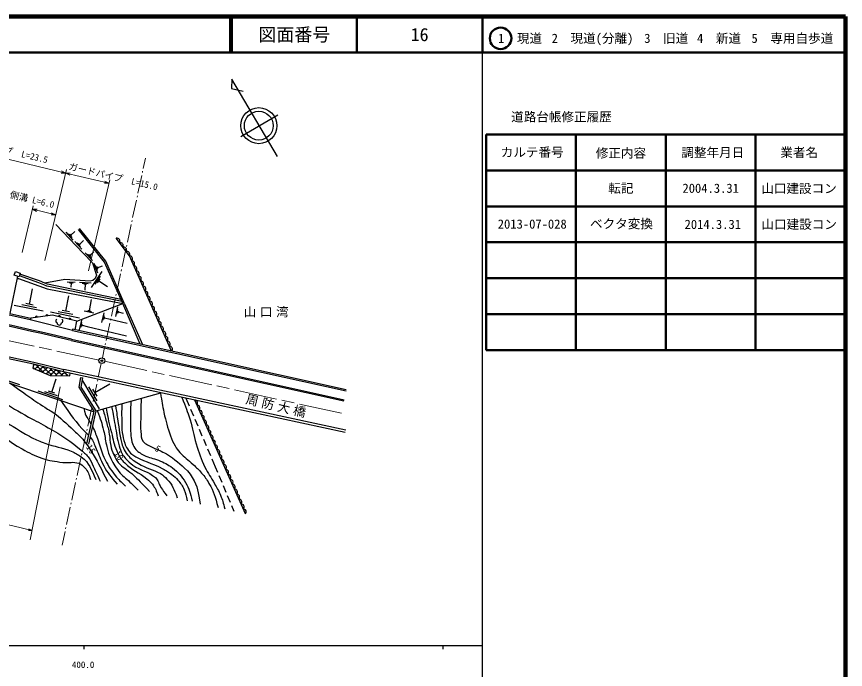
# Model space of a CAD drawing. Units: millimetres, scale not verified. Extents: x 40000 to 680000, y 20000 to 380000.
# Drawn here: x 449323 to 680000, y 198357 to 380000 of the extents above; entities that cross this region are included whole.
import ezdxf
from ezdxf.enums import TextEntityAlignment as Align

# ---------------------------------------------------------------- set-up
doc = ezdxf.new("R2010")
doc.units = ezdxf.units.MM
doc.header["$LTSCALE"] = 1000
doc.header["$PDMODE"] = 32
doc.header["$PDSIZE"] = 500
doc.linetypes.add('CHAIN', pattern=[18.5, 12, -1.5, 3.5, -1.5])
for name, color, linetype, lineweight in [('M-BGD', 7, 'Continuous', 25), ('M-BMK', 2, 'CHAIN', 13), ('M-BMK-HTXT', 7, 'Continuous', 13), ('M-BMK-SRVR', 3, 'Continuous', 25), ('M-STR-HTXT', 7, 'Continuous', 13), ('M-STR-STR1', 1, 'Continuous', 25), ('M-TTL', 2, 'Continuous', 140), ('M-TTL-BAND', 7, 'Continuous', 25), ('M-TTL-FRAM', 2, 'Continuous', 50), ('M-TTL-LINE', 7, 'Continuous', 50)]:
    doc.layers.add(name, color=color, linetype=linetype, lineweight=lineweight)
doc.layers.add('M-OTRS', color=6, linetype='Continuous')
doc.layers.add('M-TTL-TXT', color=7, linetype='Continuous')
doc.styles.add('ＭＳ ゴシック', font='')
doc.styles.get('ＭＳ ゴシック').set_extended_font_data('MS Gothic')

msp = doc.modelspace()

# ---------------------------------------------------------------- linework, layer by layer
at = {"layer": 'M-BGD'}
for p, q in [((509254, 362623), (509144, 360026)), ((521895, 341054), (509254, 362623)), ((509144, 360026), (512398, 359212)), ((511706, 346612), (522034, 352622)), ((465114, 317821), (463116, 319975)), ((464758, 318493), (463759, 319570)), ((464652, 318895), (464153, 319434)), ((464402, 319165), (465551, 320230)), ((467502, 315286), (465504, 317440)), ((467146, 315958), (466147, 317035)), ((467039, 316360), (466540, 316899)), ((466790, 316630), (467938, 317695)), ((470427, 312138), (468429, 314292)), ((470071, 312810), (469072, 313887)), ((469965, 313212), (469466, 313751)), ((469715, 313481), (470864, 314547)), ((471981, 308588), (470871, 311308)), ((471885, 309342), (471330, 310702)), ((471927, 309756), (471650, 310436)), ((471788, 310096), (473239, 310688)), ((455511, 305959), (450103, 307904)), ((455680, 306430), (450256, 308374)), ((470182, 304628), (473134, 309097)), ((471218, 305548), (472694, 307783)), ((471885, 305910), (472623, 307028)), ((456953, 305373), (455511, 305959)), ((457153, 305831), (455680, 306430)), ((463439, 306224), (465628, 306072)), ((463976, 306040), (465070, 305964)), ((464239, 305875), (464787, 305837)), ((464513, 305856), (464431, 304689)), ((466805, 306145), (470071, 305917)), ((467606, 305870), (469239, 305756)), ((467999, 305624), (468816, 305567)), ((468408, 305596), (468286, 303854)), ((472254, 306469), (474637, 304894)), ((452920, 299924), (453781, 304231)), ((457835, 304256), (478939, 300130)), ((463045, 298011), (463906, 302318)), ((453930, 299722), (451911, 300125)), ((466096, 295237), (478939, 300130)), ((469573, 298122), (470185, 301259)), ((483748, 288861), (478939, 300130)), ((479295, 300288), (484389, 288719)), ((456743, 298040), (448667, 299654)), ((454831, 298982), (450793, 299789)), ((466868, 296127), (458792, 297741)), ((464956, 297069), (460918, 297876)), ((464054, 297809), (462035, 298213)), ((470865, 297493), (468140, 298025)), ((470219, 297808), (468857, 298074)), ((469914, 298056), (469233, 298189)), ((473094, 294864), (473690, 297576)), ((476922, 296539), (477518, 299251)), ((477252, 297177), (477550, 298533)), ((477507, 297477), (477656, 298155)), ((477582, 297816), (479028, 297498)), ((466872, 292844), (467468, 295556)), ((473424, 295502), (473722, 296858)), ((473679, 295802), (473828, 296480)), ((473754, 296141), (480115, 294743)), ((467201, 293482), (467499, 294838)), ((467457, 293781), (467606, 294459)), ((467531, 294120), (468978, 293802)), ((468978, 293802), (479916, 291200)), ((464493, 289900), (540396, 273079)), ((464577, 290257), (540467, 273401)), ((454024, 283259), (436851, 286933)), ((454024, 283259), (453839, 282142)), ((462340, 281183), (454024, 283259)), ((450204, 277494), (442936, 279968)), ((459101, 275493), (460356, 279177)), ((464118, 280037), (464264, 280768)), ((467249, 279613), (467795, 279527)), ((472400, 270881), (467807, 278636)), ((471769, 273126), (469472, 277003)), ((471137, 275371), (475273, 277820)), ((462242, 273396), (455334, 275748)), ((460672, 274444), (457218, 275620)), ((459965, 275199), (458238, 275787)), ((471711, 274402), (470563, 276340)), ((471507, 270301), (489500, 275335)), ((496414, 273846), (497355, 271655)), ((513032, 241633), (498893, 273312)), ((497750, 270737), (498539, 268899)), ((498934, 267980), (499724, 266143)), ((500118, 265224), (500908, 263386)), ((501303, 262468), (502092, 260630)), ((502487, 259711), (503277, 257874)), ((503671, 256955), (504613, 254765)), ((504613, 254765), (505265, 253202)), ((505651, 252279), (506421, 250433)), ((506807, 249511), (507577, 247665)), ((507963, 246742), (508733, 244897)), ((509119, 243974), (509771, 242411))]:
    msp.add_line(p, q, dxfattribs=at)
for points in [[(460220, 322185), (467836, 314183), (470468, 311481), (471591, 308077)], [(478939, 300130), (473808, 311712), (466543, 320778)], [(479295, 300288), (474143, 311916), (466847, 321021)], [(492468, 286933), (480729, 313442), (477079, 318320)], [(449584, 307768), (447427, 297361), (453286, 296091), (453143, 295597)], [(449457, 307155), (449818, 307087), (457835, 304256)], [(469801, 306427), (462747, 306883), (457153, 305831)], [(471591, 308077), (471170, 307129), (470538, 306603), (469801, 306427)], [(478675, 300726), (457743, 305027), (456953, 305373)], [(478427, 301287), (457895, 305506), (457153, 305831)], [(462445, 281672), (454137, 283746), (436955, 287422), (425673, 289809), (408488, 293174), (393849, 295864)], [(464854, 292680), (453143, 295597), (446896, 297047)], [(465624, 292868), (466096, 295237), (459311, 296922), (453286, 296091)], [(453839, 282142), (458674, 280177), (464118, 280037)], [(438954, 279462), (441222, 279205), (445796, 278572), (466032, 271683), (470884, 270051)], [(468859, 261151), (470926, 270235), (466703, 276852), (467249, 279613)], [(469403, 261054), (471507, 270301), (467280, 276924), (467795, 279527)]]:
    msp.add_lwpolyline(points, dxfattribs=at)
msp.add_lwpolyline([(448978, 309034), (450328, 308595), (450014, 307628), (448664, 308067)], close=True, dxfattribs=at)
for radius in [5016, 4013]:
    msp.add_circle((516734, 349648), radius, dxfattribs=at)
for centre, radius, start, end in [((477271, 317513), 830, 330.23046, 103.37732), ((478183, 316293), 830, 330.23046, 103.37732), ((479096, 315074), 830, 330.23046, 103.37732), ((480008, 313854), 830, 330.23046, 103.37732), ((480734, 312610), 832, 317.40764, 90.36376), ((481352, 311215), 832, 317.40764, 90.36376), ((481970, 309820), 832, 317.40764, 90.36376), ((482587, 308424), 832, 317.40764, 90.36376), ((161761, -1010758), 1335424, 76.89749, 80.78492), ((161761, -1010758), 1335791, 76.89749, 80.78492), ((483205, 307029), 832, 317.40764, 90.36376), ((483823, 305634), 832, 317.40764, 90.36376), ((484441, 304239), 832, 317.40764, 90.36376), ((485059, 302844), 832, 317.40764, 90.36376), ((485677, 301448), 832, 317.40764, 90.36376), ((486295, 300053), 832, 317.40764, 90.36376), ((486912, 298658), 832, 317.40764, 90.36376), ((487530, 297263), 832, 317.40764, 90.36376), ((454820, 296248), 354, 16.64696, 179.05214), ((454820, 296248), 283, 18.871, 176.8281), ((454820, 296248), 212, 22.61732, 173.08177), ((454820, 296248), 142, 30.32905, 165.37004), ((454820, 296248), 100, 40.64672, 155.05238), ((457792, 296657), 354, 16.64696, 179.05214), ((457792, 296657), 283, 18.871, 176.8281), ((457792, 296657), 212, 22.61732, 173.08177), ((457792, 296657), 142, 30.32905, 165.37004), ((457792, 296657), 100, 40.64672, 155.05238), ((460754, 295303), 536, 116.08703, 255.33416), ((461235, 296388), 354, 354.85418, 157.25936), ((461235, 296388), 283, 357.07822, 155.03532), ((461235, 296388), 212, 0.82455, 151.28899), ((461235, 296388), 142, 8.53627, 143.57726), ((461235, 296388), 100, 18.85394, 133.2596), ((461682, 295303), 536, 284.66584, 63.91297), ((464146, 295665), 354, 354.85418, 157.25936), ((464146, 295665), 283, 357.07822, 155.03532), ((464146, 295665), 212, 0.82455, 151.28899), ((464146, 295665), 142, 8.53627, 143.57726), ((464146, 295665), 100, 18.85394, 133.2596), ((488148, 295868), 832, 317.40764, 90.36376), ((488766, 294472), 832, 317.40764, 90.36376), ((461218, 294785), 600, 180, 360), ((489384, 293077), 832, 317.40764, 90.36376), ((490002, 291682), 832, 317.40764, 90.36376), ((490619, 290287), 832, 317.40764, 90.36376), ((491237, 288892), 832, 317.40764, 90.36376), ((491855, 287496), 832, 317.40764, 90.36376), ((453656, 281655), 752, 21.66838, 72.89117), ((454424, 282335), 752, 2.47265, 127.10405), ((453692, 283055), 752, 2.47265, 7.76592), ((455191, 283016), 752, 169.54413, 174.57292), ((455155, 281616), 752, 2.47265, 158.53364), ((455923, 282297), 752, 126.92358, 174.57292), ((455887, 280897), 752, 8.42794, 127.33334), ((456655, 281578), 752, 2.47265, 174.57292), ((455923, 282297), 752, 2.47265, 25.0372), ((457387, 280859), 752, 2.47265, 169.13331), ((457423, 282258), 752, 154.63059, 174.57292), ((458154, 281539), 752, 103.22652, 174.57292), ((458886, 280820), 752, 2.47265, 174.57292), ((458154, 281539), 752, 2.47265, 48.73426), ((459654, 281500), 752, 138.86682, 174.57292), ((460386, 280781), 752, 2.47265, 174.57292), ((459654, 281500), 752, 2.47265, 13.09396), ((461153, 281462), 752, 164.69322, 174.57292), ((458118, 280139), 752, 2.47265, 138.94473), ((459618, 280101), 752, 2.47265, 174.57292), ((461117, 280062), 752, 2.47265, 174.57292), ((461885, 280743), 752, 120.3607, 174.57292), ((462617, 280023), 752, 2.47265, 174.57292), ((461885, 280743), 752, 2.47265, 22.26819), ((463385, 280704), 752, 159.75917, 174.57292), ((464116, 279985), 752, 143.81459, 174.57292), ((498909, 272493), 819, 316.96503, 91.14164), ((499524, 271116), 819, 316.96503, 91.14164), ((500139, 269739), 819, 316.96503, 91.14164), ((500753, 268361), 819, 316.96503, 91.14164), ((501368, 266984), 819, 316.96503, 91.14164), ((501983, 265607), 819, 316.96503, 91.14164), ((502598, 264229), 819, 316.96503, 91.14164), ((503212, 262852), 819, 316.96503, 91.14164), ((503827, 261475), 819, 316.96503, 91.14164), ((504442, 260097), 819, 316.96503, 91.14164), ((505057, 258720), 819, 316.96503, 91.14164), ((505671, 257343), 819, 316.96503, 91.14164), ((506286, 255965), 819, 316.96503, 91.14164), ((506901, 254588), 819, 316.96503, 91.14164), ((507516, 253211), 819, 316.96503, 91.14164), ((508131, 251833), 819, 316.96503, 91.14164), ((508745, 250456), 819, 316.96503, 91.14164), ((509360, 249079), 819, 316.96503, 91.14164), ((509975, 247701), 819, 316.96503, 91.14164), ((510590, 246324), 819, 316.96503, 91.14164), ((511204, 244947), 819, 316.96503, 91.14164), ((511819, 243569), 819, 316.96503, 91.14164), ((512434, 242192), 819, 316.96503, 91.14164)]:
    msp.add_arc(centre, radius, start, end, dxfattribs=at)
for points, knots in [([(413551, 280325), (414317, 279708), (414559, 279540), (415232, 279076), (416491, 278207), (417300, 277885), (418635, 277138), (421200, 275701), (422542, 274701), (425229, 273509), (426628, 272889), (427461, 272660), (428863, 272048), (433693, 269940), (436375, 268673), (440972, 266096), (444991, 263842), (446848, 261925), (450876, 259687), (452946, 258537), (454153, 257951), (456380, 257147), (458555, 256361), (459891, 256282), (462180, 255952), (463934, 255698), (465039, 256298), (466709, 255708), (467464, 255441), (467761, 255013), (468318, 254438), (469294, 253427), (469430, 252685), (469926, 251220)], [0, 0, 0, 0, 1, 1, 1, 2, 2, 2, 3, 3, 3, 4, 4, 4, 5, 5, 5, 6, 6, 6, 7, 7, 7, 8, 8, 8, 9, 9, 9, 10, 10, 10, 11, 11, 11, 11]), ([(422320, 279805), (423087, 279106), (423361, 278867), (424122, 278398), (424947, 277890), (425487, 277746), (426383, 277377), (428249, 276609), (429378, 276396), (431234, 275604), (433439, 274664), (434694, 274170), (436822, 273064), (441895, 270428), (444357, 268289), (449268, 265360), (450909, 264380), (451797, 263771), (453501, 262904), (454914, 262186), (455731, 261822), (457226, 261296), (460050, 260302), (461758, 260118), (464553, 259043), (465705, 258600), (466305, 258214), (467302, 257486), (469657, 255765), (470050, 254111), (471366, 251220)], [0, 0, 0, 0, 1, 1, 1, 2, 2, 2, 3, 3, 3, 4, 4, 4, 5, 5, 5, 6, 6, 6, 7, 7, 7, 8, 8, 8, 9, 9, 9, 10, 10, 10, 10]), ([(430595, 280793), (434214, 279073), (435189, 278558), (438092, 277044), (443925, 273999), (446895, 271759), (452654, 268577), (454791, 267396), (456042, 266831), (458158, 265614), (462054, 263372), (464191, 261976), (467640, 259094), (468538, 258344), (469039, 257877), (469672, 256893), (470304, 255911), (470479, 255259), (470977, 254202), (471614, 252850), (471805, 252406), (472551, 250712)], [0, 0, 0, 0, 1, 1, 1, 2, 2, 2, 3, 3, 3, 4, 4, 4, 5, 5, 5, 6, 6, 6, 7, 7, 7, 7]), ([(447533, 277981), (452505, 274467), (453785, 273463), (457956, 270814), (458397, 270534), (458657, 270395), (459089, 270101), (461745, 268292), (462973, 266926), (465354, 264767), (466480, 263746), (467106, 263154), (468064, 261973), (469190, 260584), (469655, 259679), (470604, 258163), (472354, 255367), (472812, 254293), (474583, 250712)], [0, 0, 0, 0, 1, 1, 1, 2, 2, 2, 3, 3, 3, 4, 4, 4, 5, 5, 5, 6, 6, 6, 6]), ([(489380, 275301), (489741, 272714), (489866, 271959), (490331, 269847), (490901, 267261), (491286, 265816), (492194, 263328), (492604, 262201), (492864, 261572), (493464, 260534), (493891, 259795), (494152, 259380), (494734, 258756), (496074, 257316), (497029, 256719), (498459, 255369), (499411, 254470), (499991, 254004), (500830, 252998), (501711, 251941), (502147, 251296), (502862, 250120), (504314, 247732), (504498, 246537), (505402, 243431)], [0, 0, 0, 0, 1, 1, 1, 2, 2, 2, 3, 3, 3, 4, 4, 4, 5, 5, 5, 6, 6, 6, 7, 7, 7, 8, 8, 8, 8]), ([(461544, 273234), (464720, 268853), (465521, 267401), (468656, 264174), (468931, 263891), (469165, 263702), (469392, 263490)], [0, 0, 0, 0, 1, 1, 1, 2, 2, 2, 2]), ([(478594, 272284), (478568, 269835), (478546, 269183), (478606, 267197), (478641, 266049), (478548, 265393), (478732, 264259), (478921, 263087), (479016, 262416), (479409, 261296), (479639, 260640), (479799, 260275), (480171, 259687), (480572, 259053), (480823, 258673), (481441, 258248), (484488, 256152), (486733, 255932), (489992, 254184), (491027, 253629), (491605, 253295), (492532, 252575), (493235, 252029), (493645, 251725), (494226, 251051), (495040, 250105), (495418, 249484), (495919, 248342), (496415, 247210), (496512, 246687), (496766, 245294)], [0, 0, 0, 0, 1, 1, 1, 2, 2, 2, 3, 3, 3, 4, 4, 4, 5, 5, 5, 6, 6, 6, 7, 7, 7, 8, 8, 8, 9, 9, 9, 10, 10, 10, 10]), ([(481108, 272987), (481021, 270269), (480981, 269541), (481009, 267332), (481026, 265999), (480998, 265249), (481102, 263920), (481170, 263053), (481199, 262555), (481441, 261719), (481651, 260993), (481746, 260543), (482203, 259941), (482973, 258927), (483677, 258580), (484782, 257946), (486225, 257117), (487293, 257244), (488807, 256554), (490383, 255837), (491346, 255515), (492702, 254438), (494370, 253111), (495248, 252202), (496342, 250374), (497444, 248534), (497669, 247542), (498205, 245209)], [0, 0, 0, 0, 1, 1, 1, 2, 2, 2, 3, 3, 3, 4, 4, 4, 5, 5, 5, 6, 6, 6, 7, 7, 7, 8, 8, 8, 9, 9, 9, 9]), ([(483981, 273742), (483905, 270989), (483875, 270272), (483871, 268047), (483869, 266667), (483737, 265884), (483896, 264513), (484022, 263429), (483934, 262687), (484574, 261804), (485305, 260793), (486196, 260723), (487283, 260110), (488687, 259318), (489629, 259167), (491008, 258332), (493523, 256811), (494719, 255614), (496850, 253591), (497503, 252972), (497722, 252488), (498205, 251728), (499816, 249194), (499786, 247699), (500406, 244362)], [0, 0, 0, 0, 1, 1, 1, 2, 2, 2, 3, 3, 3, 4, 4, 4, 5, 5, 5, 6, 6, 6, 7, 7, 7, 8, 8, 8, 8]), ([(495285, 274089), (496476, 271158), (496821, 270300), (497601, 267803), (498403, 265234), (498486, 263690), (499306, 261126), (500134, 258535), (500610, 257073), (501761, 254607), (502620, 252767), (503413, 251902), (504386, 250120), (505080, 248847), (505524, 248157), (506079, 246818), (506676, 245378), (506814, 244798), (507264, 243008)], [0, 0, 0, 0, 1, 1, 1, 2, 2, 2, 3, 3, 3, 4, 4, 4, 5, 5, 5, 6, 6, 6, 6]), ([(468064, 271032), (468154, 270338), (468207, 270086), (468402, 269508), (468667, 268723), (469012, 268368), (469418, 267646), (469666, 267205), (469879, 266896), (470089, 266557)], [0, 0, 0, 0, 1, 1, 1, 2, 2, 2, 3, 3, 3, 3]), ([(471789, 270355), (472716, 267788), (473027, 267031), (473556, 264827), (473922, 263296), (473958, 262402), (474329, 260872), (474637, 259601), (474721, 258847), (475260, 257655), (476055, 255898), (476591, 254923), (477800, 253422), (478844, 252126), (479693, 251645), (480885, 250483), (481770, 249620), (482051, 249342), (483134, 248257)], [0, 0, 0, 0, 1, 1, 1, 2, 2, 2, 3, 3, 3, 4, 4, 4, 5, 5, 5, 6, 6, 6, 6]), ([(473319, 270808), (473828, 269089), (473965, 268631), (474329, 267222), (474667, 265913), (474897, 265187), (475131, 263855), (475345, 262633), (475255, 261916), (475514, 260703), (475739, 259650), (475902, 259053), (476361, 258078), (476772, 257206), (477014, 256703), (477631, 255962), (478847, 254500), (479940, 254097), (481356, 252829), (483412, 250988), (484047, 250269), (486352, 247834)], [0, 0, 0, 0, 1, 1, 1, 2, 2, 2, 3, 3, 3, 4, 4, 4, 5, 5, 5, 6, 6, 6, 7, 7, 7, 7]), ([(474236, 271064), (474861, 267816), (475016, 266903), (475707, 264281), (476236, 262272), (476317, 261056), (477208, 259179), (477884, 257754), (478248, 256861), (479409, 255792), (481590, 253785), (483279, 253246), (485590, 251390), (486246, 250862), (486583, 250519), (487114, 249866), (488000, 248775), (488157, 248140), (488722, 246648)], [0, 0, 0, 0, 1, 1, 1, 2, 2, 2, 3, 3, 3, 4, 4, 4, 5, 5, 5, 6, 6, 6, 6]), ([(475786, 271498), (476231, 268990), (476346, 268348), (476729, 266333), (477161, 264064), (477250, 262754), (477885, 260534), (478133, 259666), (478301, 259179), (478722, 258381), (479021, 257815), (479255, 257530), (479674, 257046), (480373, 256237), (480822, 255818), (481695, 255200), (483978, 253583), (485873, 253591), (487960, 251728), (488866, 250920), (488830, 250042), (489484, 249019), (490098, 248061), (490341, 247738), (491178, 246648)], [0, 0, 0, 0, 1, 1, 1, 2, 2, 2, 3, 3, 3, 4, 4, 4, 5, 5, 5, 6, 6, 6, 7, 7, 7, 8, 8, 8, 8]), ([(476859, 271798), (477233, 269348), (477328, 268732), (477620, 266765), (477825, 265390), (477869, 264607), (478139, 263243), (478399, 261928), (478520, 261163), (479070, 259941), (479417, 259170), (479620, 258719), (480171, 258078), (481167, 256919), (481909, 256412), (483219, 255623), (485488, 254256), (487095, 254135), (489400, 252829), (490195, 252378), (490533, 251954), (491178, 251305), (492804, 249665), (493050, 248538), (494056, 246140)], [0, 0, 0, 0, 1, 1, 1, 2, 2, 2, 3, 3, 3, 4, 4, 4, 5, 5, 5, 6, 6, 6, 7, 7, 7, 8, 8, 8, 8]), ([(470492, 265838), (470501, 265820), (470510, 265802), (470519, 265783), (471207, 264373), (471481, 263530), (472026, 262059), (472695, 260252), (472815, 259137), (473652, 257401), (474663, 255301), (475297, 254116), (476784, 252321), (477814, 251078), (478258, 250616), (479663, 249358)], [0, 0, 0, 0, 1, 1, 1, 2, 2, 2, 3, 3, 3, 4, 4, 4, 5, 5, 5, 5]), ([(469847, 263006), (469873, 262973), (469900, 262939), (469926, 262904), (470749, 261820), (470881, 261007), (471452, 259771), (472302, 257930), (472586, 256805), (473567, 255030), (474771, 252854), (475435, 252116), (477292, 249866)], [0, 0, 0, 0, 1, 1, 1, 2, 2, 2, 3, 3, 3, 4, 4, 4, 4])]:
    msp.add_open_spline(points, degree=3, knots=knots, dxfattribs=at)
at = {"layer": 'M-BMK'}
for p, q in [((472271, 284428), (441838, 290943)), ((473835, 284089), (541103, 269333))]:
    msp.add_line(p, q, dxfattribs=at)
at = {"layer": 'M-BMK-HTXT'}
for p, q in [((484579, 337745), (485193, 340592)), ((484327, 336572), (484411, 336963)), ((483105, 330902), (484158, 335790)), ((482852, 329729), (482936, 330120)), ((481630, 324059), (482683, 328947)), ((481377, 322886), (481461, 323277)), ((480155, 317216), (481209, 322104)), ((479902, 316043), (479987, 316434)), ((478681, 310373), (479734, 315261)), ((478428, 309200), (478512, 309591)), ((477206, 303530), (478259, 308418)), ((476953, 302357), (477037, 302748)), ((475731, 296687), (476785, 301575)), ((475478, 295514), (475563, 295905)), ((474257, 289844), (475310, 294732)), ((474004, 288671), (474088, 289062)), ((473222, 285042), (473835, 287889)), ((472071, 279704), (472885, 283478)), ((470597, 272861), (471650, 277749)), ((471818, 278531), (471903, 278922)), ((469122, 266018), (470175, 270906)), ((470344, 271688), (470428, 272079)), ((467647, 259175), (468700, 264063)), ((468869, 264845), (468953, 265236)), ((467394, 258002), (467479, 258393)), ((466172, 252332), (467226, 257220)), ((465920, 251159), (466004, 251550)), ((464698, 245489), (465751, 250377)), ((464445, 244316), (464529, 244707)), ((463223, 238646), (464276, 243534)), ((462970, 237473), (463055, 237864)), ((461988, 232917), (462802, 236691))]:
    msp.add_line(p, q, dxfattribs=at)
at = {"layer": 'M-BMK-SRVR'}
msp.add_circle((473053, 284260), 800, dxfattribs=at)
at = {"layer": 'M-OTRS'}
msp.add_point((473053, 284260), dxfattribs=at)
at = {"layer": 'M-STR-HTXT'}
for p, q in [((440078, 341916), (462993, 336475)), ((457217, 312151), (463224, 337448)), ((462993, 336475), (461849, 337068)), ((462993, 336475), (461704, 336460)), ((462993, 336475), (464281, 336492)), ((462993, 336475), (475045, 333627)), ((462993, 336475), (464137, 335883)), ((469296, 309297), (475275, 334600)), ((475045, 333627), (473756, 333611)), ((475045, 333627), (473900, 334219)), ((450880, 314402), (453980, 327365)), ((453748, 326392), (455036, 326405)), ((453748, 326392), (460231, 324842)), ((453748, 326392), (454891, 325798)), ((460231, 324842), (459088, 325437)), ((460231, 324842), (458942, 324829)), ((461460, 276957), (453140, 234457)), ((453631, 236968), (452600, 236965)), ((453631, 236968), (452720, 237450))]:
    msp.add_line(p, q, dxfattribs=at)
msp.add_arc((289034, -430089), 687064, 76.13909, 105.54286, dxfattribs=at)
at = {"layer": 'M-STR-STR1'}
for p, q in [((464930, 293022), (464854, 292680)), ((541083, 276185), (464930, 293022)), ((464854, 292680), (541007, 275843)), ((462340, 281183), (462503, 281940)), ((462503, 281940), (540931, 265052)), ((540768, 264295), (462340, 281183))]:
    msp.add_line(p, q, dxfattribs=at)
at = {"layer": 'M-TTL'}
for p, q in [((680000, 380000), (40000, 380000)), ((680000, 20000), (680000, 380000))]:
    msp.add_line(p, q, dxfattribs=at)
at = {"layer": 'M-TTL-BAND'}
for p, q in [((579000, 20000), (579000, 370000)), ((40000, 205000), (579000, 205000)), ((468000, 205000), (468000, 204000)), ((568000, 205000), (568000, 204000))]:
    msp.add_line(p, q, dxfattribs=at)
at = {"layer": 'M-TTL-FRAM'}
for p, q in [((580000, 347197), (580000, 287197)), ((580000, 347197), (680000, 347197)), ((580000, 287197), (680000, 287197))]:
    msp.add_line(p, q, dxfattribs=at)
at = {"layer": 'M-TTL-LINE'}
for p, q in [((508747, 380000), (508747, 370000)), ((509247, 380000), (509247, 370000)), ((543997, 380000), (543997, 370000)), ((579000, 380000), (579000, 370000)), ((40000, 370000), (680000, 370000)), ((605000, 347197), (605000, 287197)), ((630000, 347197), (630000, 287197)), ((655000, 347197), (655000, 287197)), ((580000, 337197), (680000, 337197)), ((580000, 327197), (680000, 327197)), ((580000, 317197), (680000, 317197)), ((580000, 307197), (680000, 307197)), ((580000, 297197), (680000, 297197))]:
    msp.add_line(p, q, dxfattribs=at)
msp.add_circle((584031, 373958), 3000, dxfattribs=at)

# ---------------------------------------------------------------- texts
at = {"layer": 'M-BGD', "style": 'ＭＳ ゴシック'}
for s, rotation, p in [('15', 303.447, (468098, 259885)), ('5', 328.103, (487316, 258872)), ('10', 303.447, (475915, 258102))]:
    msp.add_text(s, height=1833, rotation=rotation, dxfattribs=at).set_placement(p, align=Align.BOTTOM_LEFT)
at = {"layer": 'M-BGD', "insert": (519285, 296273), "char_height": 2566, "attachment_point": 8, "style": 'ＭＳ ゴシック'}
msp.add_mtext('\\T1.29;山口湾', dxfattribs=at)
at = {"layer": 'M-BGD', "insert": (521630, 270061), "char_height": 2566, "attachment_point": 8, "rotation": 346.774, "style": 'ＭＳ ゴシック'}
msp.add_mtext('\\T1.29;周防大橋', dxfattribs=at)
at = {"layer": 'M-STR-HTXT', "style": 'ＭＳ ゴシック'}
for s, rotation, p in [('ガードパイプ  L=23.5', 346.644, (445294, 341596)), ('ガードパイプ  L=15.0', 346.705, (475900, 334034)), ('側溝 L=6.0', 346.551, (453302, 327646))]:
    msp.add_text(s, height=1833, rotation=rotation, dxfattribs=at).set_placement(p, align=Align.BOTTOM_CENTER)
at = {"layer": 'M-TTL-BAND', "style": 'ＭＳ ゴシック'}
msp.add_text('400.0', height=1833, dxfattribs=at).set_placement((467844, 198195), align=Align.BOTTOM_CENTER)
at = {"layer": 'M-TTL-TXT', "style": 'ＭＳ ゴシック'}
for s, height, p in [('図面番号', 3666, (526622, 375000)), ('16', 3666, (561497, 375000)), ('1\u3000現道', 2566, (589448, 373958)), ('2\u3000現道(分離)', 2566, (609619, 373958)), ('3\u3000旧道', 2566, (630121, 373958)), ('4\u3000新道', 2566, (644824, 373958)), ('5\u3000専用自歩道', 2566, (665228, 373958)), ('道路台帳修正履歴', 2566, (600968, 352113)), ('カルテ番号', 2566, (592839, 342277)), ('調整年月日', 2566, (643089, 342197)), ('業者名', 2566, (667134, 342197)), ('修正内容', 2566, (617509, 342023)), ('転記', 2566, (617500, 332245)), ('2004.3.31', 2566, (642500, 332245)), ('山口建設コン', 2566, (667077, 332189)), ('2013-07-028', 2566, (592839, 322277)), ('ベクタ変換', 2566, (617672, 322359)), ('2014.3.31', 2566, (643089, 322197)), ('山口建設コン', 2566, (667134, 322197))]:
    msp.add_text(s, height=height, dxfattribs=at).set_placement(p, align=Align.MIDDLE_CENTER)

doc.saveas('drawing.dxf')
